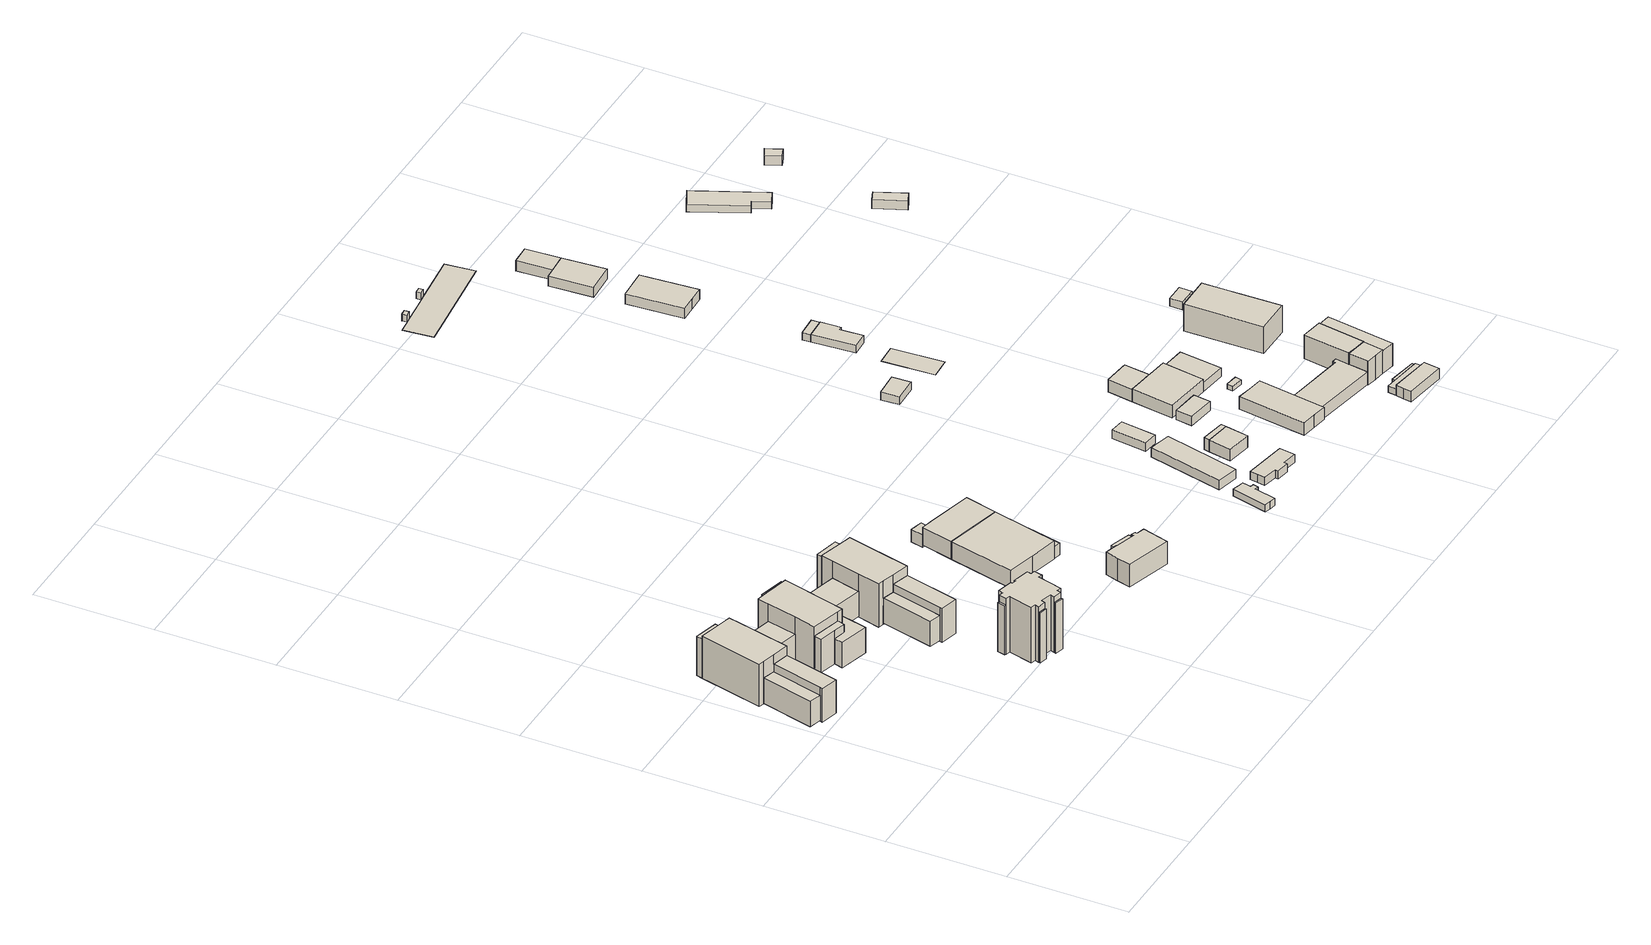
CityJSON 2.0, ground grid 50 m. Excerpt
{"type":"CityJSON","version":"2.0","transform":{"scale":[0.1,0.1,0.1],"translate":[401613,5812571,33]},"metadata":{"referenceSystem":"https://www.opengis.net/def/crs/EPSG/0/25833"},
"CityObjects":{
"building1":{"type":"Building","attributes":{"Gemeindeschluessel":"11000009","function":"31001_2010"},"address":[{"country":"Germany","locality":"Berlin","thoroughfareNumber":"232, 232A, 232B","thoroughfareName":"An der Wuhlheide"}],"children":["building1-1","building1-2","building1-3","building1-4","building1-5","building1-6","building1-7","building1-8","building1-9","building1-10","building1-11","building1-12","building1-13"]},
"building1-1":{"type":"BuildingPart","attributes":{"BezugspunktDach":"2200","measuredHeight":20.91,"storeysAboveGround":4},"parents":["building1"],"geometry":[{"type":"MultiSurface","lod":"1","boundaries":[[[0,1,2,3,4,5,6,7,8]],[[9,10,11,12,13,14,15,16,17]],[[9,17,8,7]],[[18,19,20,21,10,9,7,6]],[[11,10,6,5]],[[22,23,11,5,4]],[[13,12,4,3]],[[14,13,3,2]],[[15,24,25,14,2,1]],[[26,27,1,0]],[[16,15,28,29,30]],[[17,16,0,8]],[[21,20,19,18]],[[12,11,23,22]],[[14,25,24,15]],[[30,29,28,27,26]]]}]},
"building1-2":{"type":"BuildingPart","attributes":{"BezugspunktDach":"2200","measuredHeight":15.22,"storeysAboveGround":4},"parents":["building1"],"geometry":[{"type":"MultiSurface","lod":"1","boundaries":[[[31,25,24,32,33]],[[34,15,14,35,36]],[[34,36,33,32]],[[27,37,32,24]],[[15,34,38,39,28]],[[35,14,25,31]],[[36,35,31,33]],[[28,39,38,37,27]],[[14,15,24,25]]]}]},
"building1-3":{"type":"BuildingPart","attributes":{"BezugspunktDach":"2200","measuredHeight":19.78,"storeysAboveGround":4},"parents":["building1"],"geometry":[{"type":"MultiSurface","lod":"1","boundaries":[[[22,40,41,23]],[[42,43,12,11]],[[42,11,23,41]],[[43,42,41,40]],[[12,43,40,22]],[[44,11,12,45,22,23]]]}]},
"building1-4":{"type":"BuildingPart","attributes":{"BezugspunktDach":"2200","measuredHeight":11.26,"storeysAboveGround":4},"parents":["building1"],"geometry":[{"type":"Solid","lod":"1","boundaries":[[[[37,27,26,46]],[[29,28,39,47]],[[29,47,46,26]],[[47,39,37,46]],[[29,26,27,28]],[[39,28,27,37]]]]}]},
"building1-5":{"type":"BuildingPart","attributes":{"BezugspunktDach":"2200","measuredHeight":11.23,"storeysAboveGround":4},"parents":["building1"],"geometry":[{"type":"MultiSurface","lod":"1","boundaries":[[[48,49,50,51]],[[52,53,54,55]],[[52,55,51,50]],[[55,54,48,51]],[[53,52,50,49,56]],[[54,53,49,48]]]}]},
"building1-6":{"type":"BuildingPart","attributes":{"BezugspunktDach":"2200","measuredHeight":11.31,"storeysAboveGround":4},"parents":["building1"],"geometry":[{"type":"MultiSurface","lod":"1","boundaries":[[[57,58,19,18,59,60,61,62,63,64,65,66]],[[67,68,69,70,71,72,73,21,20,74,75,76]],[[67,76,66,65]],[[67,65,67,68]],[[70,69,70,62]],[[72,71,61,60]],[[73,72,60,59]],[[21,73,59,18]],[[74,20,19,58]],[[75,74,58,57]],[[76,75,57,66]],[[68,67,65,64,77]],[[69,68,64,63]],[[63,62,70,69]],[[71,70,62,61]],[[20,21,18,19]]]}]},
"building1-7":{"type":"BuildingPart","attributes":{"BezugspunktDach":"2200","measuredHeight":10.99,"storeysAboveGround":4},"parents":["building1"],"geometry":[{"type":"Solid","lod":"1","boundaries":[[[[78,79,80,81]],[[82,83,84,85]],[[83,82,80,79]],[[85,84,78,81]],[[82,85,81,80]],[[83,79,78,84]]]]}]},
"building1-8":{"type":"BuildingPart","attributes":{"BezugspunktDach":"2200","measuredHeight":20.5,"storeysAboveGround":4},"parents":["building1"],"geometry":[{"type":"MultiSurface","lod":"1","boundaries":[[[86,87,88,89,90,91,92,93,94]],[[95,96,97,98,99,100,101,102,103]],[[95,103,94,93]],[[104,105,106,107,93,92]],[[97,96,92,91]],[[98,97,91,90]],[[99,98,90,89],[82,85,81,80]],[[100,99,89,88]],[[108,109,100,88,87]],[[102,101,110,53,52,50,49,87,86]],[[103,102,86,94]],[[96,95,107,106,105,104]],[[81,85,82,80]],[[101,100,109,108]],[[49,50,52,53,110]]]}]},
"building1-9":{"type":"BuildingPart","attributes":{"BezugspunktDach":"2200","measuredHeight":14.94,"storeysAboveGround":4},"parents":["building1"],"geometry":[{"type":"MultiSurface","lod":"1","boundaries":[[[111,109,108,112,113]],[[114,101,100,115,116]],[[114,116,113,112]],[[49,48,112,108]],[[101,114,54,53]],[[115,100,109,111]],[[116,115,111,113]],[[53,54,48,49]],[[100,101,117,108,109,118]]]}]},
"building1-10":{"type":"BuildingPart","attributes":{"BezugspunktDach":"2200","measuredHeight":17.59,"storeysAboveGround":4},"parents":["building1"],"geometry":[{"type":"MultiSurface","lod":"1","boundaries":[[[105,119,120,106]],[[121,122,96,95]],[[121,95,106,120]],[[122,121,120,119]],[[96,122,119,105]],[[123,95,96,105,106]]]}]},
"building1-11":{"type":"BuildingPart","attributes":{"BezugspunktDach":"2200","measuredHeight":20.54,"storeysAboveGround":4},"parents":["building1"],"geometry":[{"type":"MultiSurface","lod":"1","boundaries":[[[124,125,126,127,128,129,130,131,132]],[[133,134,135,136,137,71,70,69,138]],[[133,138,132,131]],[[79,78,139,131,130]],[[134,133,84,83]],[[135,134,130,129]],[[136,135,129,128]],[[140,141,128,127]],[[71,137,127,126]],[[70,62,61,71,126,125]],[[63,62,70,125,124]],[[142,143,69,124,132]],[[83,84,139,78,79]],[[144,137,136,141,140]],[[71,61,62,70]],[[69,70,62,63]],[[138,69,143,142]]]}]},
"building1-12":{"type":"BuildingPart","attributes":{"BezugspunktDach":"2200","measuredHeight":14.9,"storeysAboveGround":4},"parents":["building1"],"geometry":[{"type":"MultiSurface","lod":"1","boundaries":[[[145,146,143,142,147]],[[138,69,68,67,148]],[[138,148,147,142]],[[64,63,143,146]],[[67,65,64,149,146,145]],[[148,67,145,147]],[[150,69,138,142,143]],[[68,69,63,64]],[[68,149,64,65,67]]]}]},
"building1-13":{"type":"BuildingPart","attributes":{"BezugspunktDach":"2200","measuredHeight":17.29,"storeysAboveGround":4},"parents":["building1"],"geometry":[{"type":"MultiSurface","lod":"1","boundaries":[[[140,151,152,141]],[[153,154,137,136]],[[153,136,141,152]],[[154,153,152,151]],[[137,154,151,140]],[[136,137,140,141,155]]]}]},
"building2":{"type":"Building","attributes":{"Gemeindeschluessel":"11000009","function":"31001_1010"},"address":[{"country":"Germany","locality":"Berlin","thoroughfareNumber":"234","thoroughfareName":"An der Wuhlheide"}],"children":["building2-1","building2-2","building2-3","building2-4","building2-5"]},
"building2-1":{"type":"BuildingPart","attributes":{"BezugspunktDach":"2200","measuredHeight":27.98,"storeysAboveGround":8},"parents":["building2"],"geometry":[{"type":"MultiSurface","lod":"1","boundaries":[[[156,157,158,159,160,161,162,163,164,165,166,167,168,169,170,171,172,173,174,175,176,177,178,179,180]],[[181,182,183,184,185,186,187,188,189,190,191,192,193,194,195,196,197,198,199,200,201,202,203,204,205]],[[181,205,180,179]],[[182,181,179,178]],[[206,207,178,177]],[[183,182,208,209,210]],[[184,183,177,176]],[[185,184,176,175]],[[186,185,175,174]],[[187,186,174,173]],[[188,187,173,172]],[[189,188,172,171]],[[190,189,171,170]],[[191,190,170,169]],[[192,191,169,168]],[[193,192,168,167]],[[211,212,213,214,194,193,167,166]],[[195,194,166,165]],[[196,195,165,164]],[[197,196,164,163]],[[198,197,163,162]],[[215,216,162,161]],[[200,199,161,160]],[[201,200,160,159]],[[202,201,159,158]],[[203,202,217,218,219,220,158,157]],[[204,203,157,156]],[[205,204,156,180]],[[210,209,208,207,206]],[[214,213,212,211]],[[199,198,216,215]],[[220,219,218,217]]]}]},
"building2-2":{"type":"BuildingPart","attributes":{"BezugspunktDach":"2200","measuredHeight":22.29,"storeysAboveGround":8},"parents":["building2"],"geometry":[{"type":"MultiSurface","lod":"1","boundaries":[[[221,220,219,222]],[[218,217,223,224]],[[218,224,222,219]],[[223,217,220,221]],[[224,223,221,222]],[[217,218,219,220,225]]]}]},
"building2-3":{"type":"BuildingPart","attributes":{"BezugspunktDach":"2200","measuredHeight":22.02,"storeysAboveGround":8},"parents":["building2"],"geometry":[{"type":"Solid","lod":"1","boundaries":[[[[207,206,226,227]],[[228,210,209,229]],[[228,229,227,226]],[[210,228,226,206]],[[229,209,207,227]],[[210,206,207,209]]]]}]},
"building2-4":{"type":"BuildingPart","attributes":{"BezugspunktDach":"2200","measuredHeight":22.43,"storeysAboveGround":8},"parents":["building2"],"geometry":[{"type":"Solid","lod":"1","boundaries":[[[[230,216,215,231]],[[199,198,232,233]],[[199,233,231,215]],[[232,198,216,230]],[[233,232,230,231]],[[198,199,215,216]]]]}]},
"building2-5":{"type":"BuildingPart","attributes":{"BezugspunktDach":"2200","measuredHeight":21.96,"storeysAboveGround":8},"parents":["building2"],"geometry":[{"type":"Solid","lod":"1","boundaries":[[[[234,235,212,211]],[[213,236,237,214]],[[236,213,212,235]],[[237,236,235,234]],[[214,237,234,211]],[[213,214,211,212]]]]}]},
"building3":{"type":"Building","attributes":{"Gemeindeschluessel":"11000009","function":"31001_1010"},"address":[{"country":"Germany","locality":"Berlin","thoroughfareNumber":"238","thoroughfareName":"An der Wuhlheide"}],"children":["building3-1","building3-2"]},
"building3-1":{"type":"BuildingPart","attributes":{"BezugspunktDach":"2200","measuredHeight":11.5,"storeysAboveGround":2},"parents":["building3"],"geometry":[{"type":"MultiSurface","lod":"1","boundaries":[[[238,239,240,241,242,243,244,245,246,247,248,249]],[[250,251,252,253,254,255,256,257,258,259,260,261]],[[250,261,249,248]],[[251,250,248,247]],[[252,251,247,246]],[[262,263,246,245]],[[264,262,245,244]],[[265,264,266,244,243]],[[256,255,243,242]],[[257,256,242,241]],[[258,257,241,240]],[[259,258,240,239]],[[260,259,239,238]],[[261,260,238,249]],[[253,252,263,262]],[[267,254,253,262,264]],[[255,254,266,264,265]]]}]},
"building3-2":{"type":"BuildingPart","attributes":{"BezugspunktDach":"2200","measuredHeight":9.14,"storeysAboveGround":2},"parents":["building3"],"geometry":[{"type":"Solid","lod":"1","boundaries":[[[[264,265,268,269,263,262]],[[252,270,271,255,254,253]],[[270,252,263,269]],[[271,270,269,268]],[[255,271,268,265]],[[252,253,262,263]],[[254,255,265,264]],[[254,264,262,253]]]]}]},
"building4":{"type":"Building","attributes":{"Gemeindeschluessel":"11000009","function":"31001_2054"},"address":[{"country":"Germany","locality":"Berlin","thoroughfareNumber":"236","thoroughfareName":"An der Wuhlheide"}],"children":["building4-1","building4-2"]},
"building4-1":{"type":"BuildingPart","attributes":{"BezugspunktDach":"2200","measuredHeight":9.88,"storeysAboveGround":2},"parents":["building4"],"geometry":[{"type":"MultiSurface","lod":"1","boundaries":[[[272,273,274,275,276]],[[277,278,279,280,281]],[[277,281,276,275]],[[278,277,275,274]],[[279,278,274,273]],[[280,279,273,272]],[[282,283,276,281]],[[280,272,283,282]]]}]},
"building4-2":{"type":"BuildingPart","attributes":{"BezugspunktDach":"2200","measuredHeight":9.88,"storeysAboveGround":2},"parents":["building4"],"geometry":[{"type":"MultiSurface","lod":"1","boundaries":[[[284,285,286,272,283,276,287]],[[281,282,280,288,289,290,291]],[[281,291,287,276]],[[281,276,281,282]],[[280,282,283,282,280,272]],[[288,280,272,286]],[[289,288,286,285]],[[290,289,285,284]],[[291,290,284,287]],[[282,281,276,283]]]}]},
"building5":{"type":"Building","attributes":{"Gemeindeschluessel":"11000009","BezugspunktDach":"2200","function":"51009_1610","measuredHeight":6.09,"storeysAboveGround":0},"address":[{"country":"Germany","locality":"Berlin"}],"geometry":[{"type":"Solid","lod":"1","boundaries":[[[[292,293,294,295,296]],[[297,298,299,300,301]],[[297,301,296,295]],[[298,297,295,294]],[[299,298,294,293]],[[300,299,293,292]],[[301,300,292,296]]]]}]},
"building6":{"type":"Building","attributes":{"Gemeindeschluessel":"11000009","BezugspunktDach":"2200","function":"51009_1610","measuredHeight":6.55,"storeysAboveGround":0},"address":[{"country":"Germany","locality":"Berlin"}],"geometry":[{"type":"Solid","lod":"1","boundaries":[[[[302,303,304,305,306]],[[307,308,309,310,311]],[[307,311,306,305]],[[308,307,305,304]],[[309,308,304,303]],[[310,309,303,302]],[[311,310,302,306]]]]}]},
"building7":{"type":"Building","attributes":{"Gemeindeschluessel":"11000009","BezugspunktDach":"2200","function":"31001_1010","measuredHeight":3.67,"storeysAboveGround":1},"address":[{"country":"Germany","locality":"Berlin","thoroughfareNumber":"244 (4)","thoroughfareName":"An der Wuhlheide"}],"geometry":[{"type":"Solid","lod":"1","boundaries":[[[[312,313,314,315,316,317,318,319,320,321]],[[322,323,324,325,326,327,328,329,330,331]],[[322,331,321,320]],[[323,322,320,319]],[[324,323,319,318]],[[325,324,318,317]],[[326,325,317,316]],[[327,326,316,315]],[[328,327,315,314]],[[329,328,314,313]],[[330,329,313,312]],[[331,330,312,321]]]]}]},
"building8":{"type":"Building","attributes":{"Gemeindeschluessel":"11000009","BezugspunktDach":"2200","function":"31001_1010","measuredHeight":4.65,"storeysAboveGround":1},"address":[{"country":"Germany","locality":"Berlin","thoroughfareNumber":"244 (3)","thoroughfareName":"An der Wuhlheide"}],"geometry":[{"type":"Solid","lod":"1","boundaries":[[[[332,333,334,335,336]],[[337,338,339,340,341]],[[337,341,336,335]],[[338,337,335,334]],[[339,338,334,333]],[[340,339,333,332]],[[341,340,332,336]]]]}]},
"building9":{"type":"Building","attributes":{"Gemeindeschluessel":"11000009","BezugspunktDach":"2200","function":"31001_1010","measuredHeight":4.01,"storeysAboveGround":1},"address":[{"country":"Germany","locality":"Berlin","thoroughfareNumber":"244 (5)","thoroughfareName":"An der Wuhlheide"}],"geometry":[{"type":"Solid","lod":"1","boundaries":[[[[342,343,344,345,346,347,348,349,350,351]],[[352,353,354,355,356,357,358,359,360,361]],[[352,361,351,350]],[[353,352,350,349]],[[354,353,349,348]],[[355,354,348,347]],[[356,355,347,346]],[[357,356,346,345]],[[358,357,345,344]],[[359,358,344,343]],[[360,359,343,342]],[[361,360,342,351]]]]}]},
"building10":{"type":"Building","attributes":{"Gemeindeschluessel":"11000009","BezugspunktDach":"2200","function":"31001_2000","measuredHeight":3.85,"storeysAboveGround":1},"address":[{"country":"Germany","locality":"Berlin","thoroughfareNumber":"242 (3)","thoroughfareName":"An der Wuhlheide"}],"geometry":[{"type":"Solid","lod":"1","boundaries":[[[[362,363,364,365]],[[366,367,368,369]],[[366,369,365,364]],[[367,366,364,363]],[[368,367,363,362]],[[369,368,362,365]]]]}]},
"building11":{"type":"Building","attributes":{"Gemeindeschluessel":"11000009","BezugspunktDach":"2200","function":"31001_2000","measuredHeight":6.36,"storeysAboveGround":1},"address":[{"country":"Germany","locality":"Berlin","thoroughfareNumber":"244 (6)","thoroughfareName":"An der Wuhlheide"}],"geometry":[{"type":"Solid","lod":"1","boundaries":[[[[370,371,372,373,374]],[[375,376,377,378,379]],[[375,379,374,373]],[[376,375,373,372]],[[377,376,372,371]],[[378,377,371,370]],[[379,378,370,374]]]]}]},
"building12":{"type":"Building","attributes":{"Gemeindeschluessel":"11000009","BezugspunktDach":"2200","function":"51009_1610","measuredHeight":6.41,"storeysAboveGround":0},"address":[{"country":"Germany","locality":"Berlin"}],"geometry":[{"type":"Solid","lod":"1","boundaries":[[[[371,380,381,382,373]],[[383,384,385,377,375]],[[383,375,373,382]],[[384,383,382,381]],[[385,384,381,380]],[[377,385,380,371]],[[375,377,371,373]]]]}]},
"building13":{"type":"Building","attributes":{"Gemeindeschluessel":"11000009","BezugspunktDach":"2200","function":"31001_2000","measuredHeight":3.4,"storeysAboveGround":1},"address":[{"country":"Germany","locality":"Berlin","thoroughfareNumber":"241 (2)","thoroughfareName":"An der Wuhlheide"}],"geometry":[{"type":"Solid","lod":"1","boundaries":[[[[386,387,388,389]],[[390,391,392,393]],[[390,393,389,388]],[[391,390,388,387]],[[392,391,387,386]],[[393,392,386,389]]]]}]},
"building14":{"type":"Building","attributes":{"Gemeindeschluessel":"11000009","BezugspunktDach":"2200","function":"31001_2130","measuredHeight":4.08,"storeysAboveGround":1},"address":[{"country":"Germany","locality":"Berlin","thoroughfareNumber":"242 (1)","thoroughfareName":"An der Wuhlheide"}],"geometry":[{"type":"Solid","lod":"1","boundaries":[[[[394,395,396,397]],[[398,399,400,401]],[[398,401,397,396]],[[399,398,396,395]],[[400,399,395,394]],[[401,400,394,397]]]]}]},
"building15":{"type":"Building","attributes":{"Gemeindeschluessel":"11000009","BezugspunktDach":"2200","function":"31001_1010","measuredHeight":6.25,"storeysAboveGround":2},"address":[{"country":"Germany","locality":"Berlin","thoroughfareNumber":"244","thoroughfareName":"An der Wuhlheide"}],"geometry":[{"type":"Solid","lod":"1","boundaries":[[[[402,403,404,405,406,407]],[[408,409,410,411,412,413]],[[408,413,407,406]],[[409,408,406,405]],[[410,409,405,404]],[[411,410,404,403]],[[412,411,403,402]],[[413,412,402,407]]]]}]},
"building16":{"type":"Building","attributes":{"Gemeindeschluessel":"11000009","BezugspunktDach":"2200","function":"51009_1610","measuredHeight":3,"storeysAboveGround":0},"address":[{"country":"Germany","locality":"Berlin"}],"geometry":[{"type":"Solid","lod":"1","boundaries":[[[[414,415,416,417]],[[418,419,420,421]],[[418,421,417,416]],[[419,418,416,415]],[[420,419,415,414]],[[421,420,414,417]]]]}]},
"building17":{"type":"Building","attributes":{"Gemeindeschluessel":"11000009","function":"51009_1610"},"address":[{"country":"Germany","locality":"Berlin"}],"children":["building17-1","building17-2"]},
"building17-1":{"type":"BuildingPart","attributes":{"BezugspunktDach":"2200","measuredHeight":5.63,"storeysAboveGround":0},"parents":["building17"],"geometry":[{"type":"MultiSurface","lod":"1","boundaries":[[[422,423,424,425]],[[426,427,428,429]],[[426,429,425,424]],[[427,426,424,423],[430,431,432,433,434,435,436,426]],[[428,427,423,422]],[[429,428,422,425]],[[433,432,431,434]],[[431,430,435,434]],[[430,426,436,435,437]]]}]},
"building17-2":{"type":"BuildingPart","attributes":{"BezugspunktDach":"2200","measuredHeight":5.79,"storeysAboveGround":0},"parents":["building17"],"geometry":[{"type":"Solid","lod":"1","boundaries":[[[[435,434,433,438,439,440,441,436]],[[442,443,444,445,432,431,430,426]],[[442,426,436,441]],[[443,442,441,440]],[[444,443,440,439]],[[445,444,439,438]],[[432,445,438,433]],[[431,432,433,434]],[[430,431,434,435]],[[426,430,435,436]]]]}]},
"building18":{"type":"Building","attributes":{"Gemeindeschluessel":"11000009","BezugspunktDach":"2200","function":"31001_2000","measuredHeight":0.04,"storeysAboveGround":1},"address":[{"country":"Germany","locality":"Berlin","thoroughfareNumber":"241","thoroughfareName":"An der Wuhlheide"}],"geometry":[{"type":"Solid","lod":"1","boundaries":[[[[446,447,448,449]],[[450,451,452,453]],[[450,453,449,448]],[[451,450,448,447]],[[452,451,447,446]],[[453,452,446,449]]]]}]},
"building19":{"type":"Building","attributes":{"Gemeindeschluessel":"11000009","BezugspunktDach":"2200","function":"31001_2463","measuredHeight":2.23,"storeysAboveGround":1},"address":[{"country":"Germany","locality":"Berlin","thoroughfareNumber":"242 (2)","thoroughfareName":"An der Wuhlheide"}],"geometry":[{"type":"Solid","lod":"1","boundaries":[[[[454,455,456,457]],[[458,459,460,461]],[[458,461,457,456]],[[459,458,456,455]],[[460,459,455,454]],[[461,460,454,457]]]]}]},
"building20":{"type":"Building","attributes":{"Gemeindeschluessel":"11000009","BezugspunktDach":"2200","function":"31001_2000","measuredHeight":6.51,"storeysAboveGround":1},"address":[{"country":"Germany","locality":"Berlin","thoroughfareNumber":"244 (1)","thoroughfareName":"An der Wuhlheide"}],"geometry":[{"type":"Solid","lod":"1","boundaries":[[[[462,463,464,465,466,467,468,469,470]],[[471,472,473,474,475,476,477,478,479]],[[471,479,470,469]],[[472,471,469,468]],[[473,472,468,467]],[[474,473,467,466]],[[475,474,466,465]],[[476,475,465,464]],[[477,476,464,463]],[[478,477,463,462]],[[479,478,462,470]]]]}]},
"building21":{"type":"Building","attributes":{"Gemeindeschluessel":"11000009","BezugspunktDach":"2200","function":"31001_2000","measuredHeight":3.34,"storeysAboveGround":1},"address":[{"country":"Germany","locality":"Berlin","thoroughfareNumber":"241 (1)","thoroughfareName":"An der Wuhlheide"}],"geometry":[{"type":"Solid","lod":"1","boundaries":[[[[480,481,482,483,484,485]],[[486,487,488,489,490,491]],[[486,491,485,484]],[[487,486,484,483]],[[488,487,483,482]],[[489,488,482,481]],[[490,489,481,480]],[[491,490,480,485]]]]}]},
"building22":{"type":"Building","attributes":{"Gemeindeschluessel":"11000009","BezugspunktDach":"2200","function":"31001_2000","measuredHeight":0.212,"storeysAboveGround":1},"address":[{"country":"Germany","locality":"Berlin","thoroughfareNumber":"241 (3)","thoroughfareName":"An der Wuhlheide"}],"geometry":[{"type":"Solid","lod":"1","boundaries":[[[[492,493,494,495,496,497,498,499,500]],[[501,502,503,504,505,506,507,508,509]],[[501,509,500,499]],[[502,501,499,498]],[[503,502,498,497]],[[504,503,497,496]],[[505,504,496,495]],[[506,505,495,494]],[[507,506,494,493]],[[508,507,493,492]],[[509,508,492,500]]]]}]},
"building23":{"type":"Building","attributes":{"Gemeindeschluessel":"11000009","BezugspunktDach":"2200","function":"51009_1610","measuredHeight":3,"storeysAboveGround":0},"address":[{"country":"Germany","locality":"Berlin"}],"geometry":[{"type":"Solid","lod":"1","boundaries":[[[[510,511,512,513]],[[514,515,516,517]],[[514,517,513,512]],[[515,514,512,511]],[[516,515,511,510]],[[517,516,510,513]]]]}]},
"building24":{"type":"Building","attributes":{"Gemeindeschluessel":"11000009","BezugspunktDach":"2200","function":"31001_2130","measuredHeight":3.98,"storeysAboveGround":1},"address":[{"country":"Germany","locality":"Berlin","thoroughfareNumber":"242","thoroughfareName":"An der Wuhlheide"}],"geometry":[{"type":"Solid","lod":"1","boundaries":[[[[518,519,520,521]],[[522,523,524,525]],[[522,525,521,520]],[[523,522,520,519]],[[524,523,519,518]],[[525,524,518,521]]]]}]},
"building25":{"type":"Building","attributes":{"Gemeindeschluessel":"11000009","BezugspunktDach":"2200","function":"51009_1610","measuredHeight":3.29,"storeysAboveGround":0},"address":[{"country":"Germany","locality":"Berlin"}],"geometry":[{"type":"Solid","lod":"1","boundaries":[[[[526,527,528,529]],[[530,486,491,531]],[[530,531,529,528]],[[486,530,528,527]],[[491,486,527,526]],[[531,491,526,529]]]]}]},
"building26":{"type":"Building","attributes":{"Gemeindeschluessel":"11000009","BezugspunktDach":"2200","function":"31001_2000","measuredHeight":5.13,"storeysAboveGround":1},"address":[{"country":"Germany","locality":"Berlin","thoroughfareNumber":"244 (8)","thoroughfareName":"An der Wuhlheide"}],"geometry":[{"type":"Solid","lod":"1","boundaries":[[[[532,533,534,535,536,537]],[[538,539,540,541,542,543]],[[538,543,537,536]],[[539,538,536,535]],[[540,539,535,534]],[[541,540,534,533]],[[542,541,533,532]],[[543,542,532,537]]]]}]},
"building27":{"type":"Building","attributes":{"Gemeindeschluessel":"11000009","BezugspunktDach":"2200","function":"31001_2000","measuredHeight":3.45,"storeysAboveGround":1},"address":[{"country":"Germany","locality":"Berlin","thoroughfareNumber":"244 (7)","thoroughfareName":"An der Wuhlheide"}],"geometry":[{"type":"Solid","lod":"1","boundaries":[[[[544,545,546,547,548]],[[549,550,551,552,553]],[[549,553,548,547]],[[550,549,547,546]],[[551,550,546,545]],[[552,551,545,544]],[[553,552,544,548]]]]}]},
"building28":{"type":"Building","attributes":{"Gemeindeschluessel":"11000009","BezugspunktDach":"2200","function":"31001_2000","measuredHeight":5.33,"storeysAboveGround":1},"address":[{"country":"Germany","locality":"Berlin","thoroughfareNumber":"241 (7)","thoroughfareName":"An der Wuhlheide"}],"geometry":[{"type":"Solid","lod":"1","boundaries":[[[[554,555,556,557,558]],[[559,560,561,562,563]],[[559,563,558,557]],[[560,559,557,556]],[[561,560,556,555]],[[562,561,555,554]],[[563,562,554,558]]]]}]},
"building29":{"type":"Building","attributes":{"Gemeindeschluessel":"11000009","BezugspunktDach":"2200","function":"51009_1610","measuredHeight":2.15,"storeysAboveGround":0},"address":[{"country":"Germany","locality":"Berlin"}],"geometry":[{"type":"Solid","lod":"1","boundaries":[[[[564,565,566,567]],[[568,569,570,571]],[[568,571,567,566]],[[569,568,566,565]],[[570,569,565,564]],[[571,570,564,567]]]]}]},
"building30":{"type":"Building","attributes":{"Gemeindeschluessel":"11000009","function":"31001_2000"},"address":[{"country":"Germany","locality":"Berlin","thoroughfareNumber":"244 (2)","thoroughfareName":"An der Wuhlheide"}],"children":["building30-1","building30-2","building30-3"]},
"building30-1":{"type":"BuildingPart","attributes":{"BezugspunktDach":"2200","measuredHeight":10.93,"storeysAboveGround":2},"parents":["building30"],"geometry":[{"type":"MultiSurface","lod":"1","boundaries":[[[572,573,574,575,576]],[[577,578,579,580,581]],[[579,578,574,573]],[[580,579,573,572]],[[581,580,572,576]],[[581,576,575,577]],[[577,582,575,574,578]]]}]},
"building30-2":{"type":"BuildingPart","attributes":{"BezugspunktDach":"2200","measuredHeight":11.25,"storeysAboveGround":2},"parents":["building30"],"geometry":[{"type":"MultiSurface","lod":"1","boundaries":[[[583,584,585,586,587,588]],[[589,590,578,577,591,476]],[[589,476,588,587]],[[590,589,587,586]],[[578,590,586,585]],[[575,574,585,584]],[[592,593,584,583]],[[476,591,594,591,476,595,592,583,588]],[[577,578,574,575]],[[591,577,593,592]],[[592,595,476,591,594]]]}]},
"building30-3":{"type":"BuildingPart","attributes":{"BezugspunktDach":"2200","measuredHeight":11.16,"storeysAboveGround":2},"parents":["building30"],"geometry":[{"type":"MultiSurface","lod":"1","boundaries":[[[596,597,593,592,595,598,599]],[[478,476,591,577,581,600,601]],[[478,601,599,598]],[[476,478,598,595]],[[576,575,577,593,597]],[[600,581,597,596]],[[601,600,596,599]],[[591,476,595,592]],[[591,594,592,593,577]],[[581,577,575,576]]]}]},
"building31":{"type":"Building","attributes":{"Gemeindeschluessel":"11000009","BezugspunktDach":"2200","function":"31001_2000","measuredHeight":4.48,"storeysAboveGround":1},"address":[{"country":"Germany","locality":"Berlin","thoroughfareNumber":"241 (6)","thoroughfareName":"An der Wuhlheide"}],"geometry":[{"type":"Solid","lod":"1","boundaries":[[[[602,603,604,605,606]],[[607,608,609,610,611]],[[607,611,606,605]],[[608,607,605,604]],[[609,608,604,603]],[[610,609,603,602]],[[611,610,602,606]]]]}]},
"building32":{"type":"Building","attributes":{"Gemeindeschluessel":"11000009","BezugspunktDach":"2200","function":"51009_1610","measuredHeight":4.54,"storeysAboveGround":0},"address":[{"country":"Germany","locality":"Berlin"}],"geometry":[{"type":"Solid","lod":"1","boundaries":[[[[605,604,612,613]],[[614,615,616,617]],[[614,617,613,612]],[[615,614,612,604]],[[616,615,604,605]],[[617,616,605,613]]]]}]},
"building33":{"type":"Building","attributes":{"Gemeindeschluessel":"11000009","function":"31001_2000"},"address":[{"country":"Germany","locality":"Berlin","thoroughfareNumber":"244 (10)","thoroughfareName":"An der Wuhlheide"}],"children":["building33-1","building33-2"]},
"building33-1":{"type":"BuildingPart","attributes":{"BezugspunktDach":"2200","measuredHeight":12,"storeysAboveGround":4},"parents":["building33"],"geometry":[{"type":"MultiSurface","lod":"1","boundaries":[[[618,619,620,621,622,623]],[[624,625,626,627,628,629]],[[624,629,623,622]],[[625,624,622,621]],[[630,631,621,620]],[[626,625,632,633]],[[627,626,620,619]],[[628,627,619,618]],[[629,628,618,623]],[[633,632,631,630]]]}]},
"building33-2":{"type":"BuildingPart","attributes":{"BezugspunktDach":"2200","measuredHeight":4.79,"storeysAboveGround":4},"parents":["building33"],"geometry":[{"type":"Solid","lod":"1","boundaries":[[[[630,634,635,631]],[[636,637,633,632]],[[636,632,631,635]],[[637,636,635,634]],[[633,637,634,630]],[[632,633,630,631]]]]}]},
"building34":{"type":"Building","attributes":{"Gemeindeschluessel":"11000009","BezugspunktDach":"2200","function":"31001_2520","measuredHeight":3.53,"storeysAboveGround":1},"address":[{"country":"Germany","locality":"Berlin","thoroughfareNumber":"244 (9)","thoroughfareName":"An der Wuhlheide"}],"geometry":[{"type":"Solid","lod":"1","boundaries":[[[[638,639,640,641]],[[642,643,644,645]],[[642,645,641,640]],[[643,642,640,639]],[[644,643,639,638]],[[645,644,638,641]]]]}]},
"building35":{"type":"Building","attributes":{"Gemeindeschluessel":"11000009","BezugspunktDach":"2200","function":"31001_2000","measuredHeight":3.13,"storeysAboveGround":1},"address":[{"country":"Germany","locality":"Berlin","thoroughfareNumber":"243 (2)","thoroughfareName":"An der Wuhlheide"}],"geometry":[{"type":"Solid","lod":"1","boundaries":[[[[646,647,648,649,650,651]],[[652,653,654,655,656,657]],[[652,657,651,650]],[[653,652,650,649]],[[654,653,649,648]],[[655,654,648,647]],[[656,655,647,646]],[[657,656,646,651]]]]}]},
"building36":{"type":"Building","attributes":{"Gemeindeschluessel":"11000009","BezugspunktDach":"2200","function":"31001_2000","measuredHeight":3.94,"storeysAboveGround":1},"address":[{"country":"Germany","locality":"Berlin","thoroughfareNumber":"243","thoroughfareName":"An der Wuhlheide"}],"geometry":[{"type":"Solid","lod":"1","boundaries":[[[[658,659,660,661]],[[662,663,664,665]],[[662,665,661,660]],[[663,662,660,659]],[[664,663,659,658]],[[665,664,658,661]]]]}]},
"building37":{"type":"Building","attributes":{"Gemeindeschluessel":"11000009","BezugspunktDach":"2200","function":"31001_2000","measuredHeight":4.29,"storeysAboveGround":1},"address":[{"country":"Germany","locality":"Berlin","thoroughfareNumber":"243 (3)","thoroughfareName":"An der Wuhlheide"}],"geometry":[{"type":"Solid","lod":"1","boundaries":[[[[666,667,668,669]],[[670,671,672,673]],[[670,673,669,668]],[[671,670,668,667]],[[672,671,667,666]],[[673,672,666,669]]]]}]}
},
"vertices":[
[715,1118,218],[767,1103,218],[839,1082,218],[906,1352,218],[859,1365,218],[760,1393,218],[747,1342,218],[715,1218,218],[690,1125,218],[715,1218,24],[747,1342,24],[760,1393,24],[859,1365,24],[906,1352,24],[839,1082,24],[767,1103,24],[715,1118,24],[690,1125,24],[747,1342,140],[715,1218,140],[715,1218,27],[747,1342,27],[859,1365,213],[760,1393,213],[767,1103,177],[839,1082,177],[715,1118,141],[767,1103,141],[767,1103,29],[715,1118,29],[715,1118,109],
[781,853,177],[711,883,177],[708,873,177],[711,883,24],[781,853,24],[708,873,24],[711,883,141],[711,883,113],[711,883,29],
[865,1391,213],[765,1414,213],[765,1414,24],[865,1391,24],[760,1393,169],[859,1365,119],
[660,897,141],[660,897,29],
[58,1047,142],[115,1267,142],[62,1281,142],[5,1062,142],[62,1281,29],[115,1267,29],[58,1047,29],[5,1062,29],[115,1267,90],
[520,1093,140],[561,1258,140],[593,1382,140],[604,1428,140],[561,1441,140],[491,1175,140],[467,1181,140],[458,1150,140],[406,1162,140],[396,1126,140],[406,1162,27],[458,1150,27],[467,1181,27],[491,1175,27],[561,1441,27],[604,1428,27],[593,1382,27],[561,1258,27],[520,1093,27],[396,1126,27],[458,1150,121],
[367,1305,139],[397,1430,139],[241,1469,139],[211,1345,139],[241,1469,29],[397,1430,29],[367,1305,29],[211,1345,29],
[62,1281,217],[115,1267,217],[187,1249,217],[211,1345,217],[241,1469,217],[252,1518,217],[205,1530,217],[106,1555,217],[39,1287,217],[106,1555,27],[205,1530,27],[252,1518,27],[241,1469,27],[211,1345,27],[187,1249,27],[115,1267,27],[62,1281,27],[39,1287,27],[205,1530,71],[205,1530,203],[106,1555,203],[106,1555,67],[115,1267,176],[187,1249,176],[115,1267,86],
[128,1017,176],[58,1047,176],[54,1036,176],[58,1047,27],[128,1017,27],[54,1036,27],[115,1267,68],[187,1249,122],
[212,1555,203],[113,1581,203],[113,1581,27],[212,1555,27],[106,1555,170],
[467,1181,216],[491,1175,216],[561,1441,216],[561,1443,216],[457,1468,216],[411,1478,216],[397,1430,216],[367,1305,216],[343,1214,216],[367,1305,27],[397,1430,27],[411,1478,27],[457,1468,27],[561,1443,27],[343,1214,27],[367,1305,84],[561,1443,200],[457,1468,200],[343,1214,176],[467,1181,176],[561,1443,158],
[406,1162,176],[458,1150,176],[335,1181,176],[335,1181,27],[458,1150,64],[467,1181,122],
[566,1462,200],[462,1489,200],[462,1489,27],[566,1462,27],[457,1468,166],
[752,513,279],[747,497,279],[782,488,279],[787,504,279],[835,491,279],[830,474,279],[865,465,279],[870,482,279],[889,477,279],[916,581,279],[933,576,279],[941,612,279],[923,616,279],[928,634,279],[858,652,279],[857,646,279],[849,648,279],[837,651,279],[839,657,279],[773,674,279],[768,654,279],[750,659,279],[741,626,279],[759,621,279],[732,519,279],[759,621,29],[741,626,29],[750,659,29],[768,654,29],[773,674,29],[839,657,29],[837,651,29],[849,648,29],[857,646,29],[858,652,29],[928,634,29],[923,616,29],[941,612,29],[933,576,29],[916,581,29],[889,477,29],[870,482,29],[865,465,29],[830,474,29],[835,491,29],[787,504,29],[782,488,29],[747,497,29],[752,513,29],[732,519,29],[750,659,250],[741,626,250],[741,626,195],[741,626,30],[750,659,30],[933,576,250],[941,612,250],[941,612,30],[933,576,30],[830,474,254],[865,465,254],[782,488,30],[747,497,30],[747,497,253],[782,488,253],
[780,481,253],[745,489,253],[780,481,30],[745,489,30],[782,488,92],
[741,661,250],[733,628,250],[741,661,30],[733,628,30],
[863,456,254],[828,467,254],[863,456,29],[828,467,29],
[940,575,250],[948,610,250],[948,610,30],[940,575,30],
[1526,360,124],[1542,416,124],[1558,472,124],[1523,483,124],[1526,492,124],[1508,498,124],[1506,488,124],[1419,514,124],[1419,515,124],[1365,530,124],[1349,474,124],[1333,417,124],[1349,474,23],[1365,530,23],[1419,515,23],[1419,514,23],[1506,488,23],[1508,498,23],[1526,492,23],[1523,483,23],[1558,472,23],[1542,416,23],[1526,360,23],[1333,417,23],[1419,514,114],[1419,515,114],[1506,488,114],[1508,498,114],[1506,488,71],[1506,488,81],
[1512,512,114],[1425,540,114],[1425,540,23],[1512,512,23],
[1442,1024,100],[1476,1159,100],[1289,1205,100],[1235,1218,100],[1202,1083,100],[1235,1218,20],[1289,1205,20],[1476,1159,20],[1442,1024,20],[1202,1083,20],[1322,1053,20],[1322,1053,100],
[1254,776,100],[1374,747,100],[1410,894,100],[1134,806,100],[1410,894,20],[1374,747,20],[1254,776,20],[1134,806,20],
[1289,1205,65],[1302,1258,65],[1275,1264,65],[1248,1271,65],[1235,1218,65],[1248,1271,9],[1275,1264,9],[1302,1258,9],[1289,1205,9],[1235,1218,9],
[1403,740,74],[1421,813,74],[1439,887,74],[1410,894,74],[1374,747,74],[1410,894,22],[1439,887,22],[1421,813,22],[1403,740,22],[1374,747,22],
[2011,181,54],[2037,175,54],[2059,266,54],[2075,263,54],[2080,285,54],[2065,289,54],[2073,325,54],[2048,331,54],[2023,338,54],[1986,188,54],[2023,338,22],[2048,331,22],[2073,325,22],[2065,289,22],[2080,285,22],[2075,263,22],[2059,266,22],[2037,175,22],[2011,181,22],[1986,188,22],
[2130,382,61],[2206,698,61],[2160,710,61],[2114,721,61],[2038,404,61],[2114,721,19],[2160,710,19],[2206,698,19],[2130,382,19],[2038,404,19],
[2197,254,57],[2194,241,57],[2250,231,57],[2253,245,57],[2316,234,57],[2322,267,57],[2327,300,57],[2146,331,57],[2141,298,57],[2135,265,57],[2141,298,21],[2146,331,21],[2327,300,21],[2322,267,21],[2316,234,21],[2253,245,21],[2250,231,21],[2194,241,21],[2197,254,21],[2135,265,21],
[2189,743,63],[2209,891,63],[2147,899,63],[2128,751,63],[2147,899,24],[2209,891,24],[2189,743,24],[2128,751,24],
[2323,431,74],[2340,528,74],[2288,536,74],[2236,544,74],[2218,449,74],[2236,544,21],[2288,536,21],[2340,528,21],[2323,431,21],[2218,449,21],
[2345,550,74],[2293,559,74],[2241,568,74],[2241,568,21],[2293,559,21],[2345,550,21],
[1990,1691,59],[2093,1696,59],[2089,1775,59],[1985,1768,59],[2089,1775,24],[2093,1696,24],[1990,1691,24],[1985,1768,24],
[2469,658,64],[2478,729,64],[2362,744,64],[2352,675,64],[2362,744,23],[2478,729,23],[2469,658,23],[2352,675,23],
[2548,270,76],[2609,260,76],[2653,547,76],[2591,557,76],[2529,568,76],[2487,281,76],[2529,568,20],[2591,557,20],[2653,547,20],[2609,260,20],[2548,270,20],[2487,281,20],
[1646,3541,56],[1670,3544,56],[1668,3564,56],[1644,3561,56],[1668,3564,26],[1670,3544,26],[1646,3541,26],[1644,3561,26],
[2563,734,80],[2590,912,80],[2391,938,80],[2363,761,80],[2391,938,23],[2590,912,23],[2563,734,23],[2363,761,23],[2401,937,23],[2447,931,23],[2502,924,23],[2502,924,79],[2447,931,79],[2401,937,79],[2391,938,79],[2401,937,51],
[2517,1033,79],[2508,1034,79],[2463,1039,79],[2408,1045,79],[2408,1045,23],[2463,1039,23],[2508,1034,23],[2517,1033,23],
[2221,1659,23],[2309,1665,23],[2297,1883,23],[2208,1877,23],[2297,1883,22],[2309,1665,22],[2221,1659,22],[2208,1877,22],
[2669,631,44],[2674,657,44],[2622,665,44],[2618,640,44],[2622,665,22],[2674,657,22],[2669,631,22],[2618,640,22],
[2883,220,74],[2893,284,74],[2896,303,74],[2905,361,74],[2886,364,74],[2884,352,74],[2629,394,74],[2620,331,74],[2610,268,74],[2620,331,17],[2629,394,17],[2884,352,17],[2886,364,17],[2905,361,17],[2896,303,17],[2893,284,17],[2883,220,17],[2610,268,17],
[2212,1982,57],[2282,1986,57],[2276,2081,57],[2292,2083,57],[2287,2167,57],[2200,2162,57],[2287,2167,23],[2292,2083,23],[2276,2081,23],[2282,1986,23],[2212,1982,23],[2200,2162,23],
[1609,3411,24],[1666,3417,24],[2052,3462,24],[2038,3586,24],[1819,3561,24],[1794,3558,24],[1670,3544,24],[1646,3541,24],[1595,3535,24],[1646,3541,22],[1670,3544,22],[1794,3558,22],[1819,3561,22],[2038,3586,22],[2052,3462,22],[1666,3417,22],[1609,3411,22],[1595,3535,22],
[1794,3558,57],[1819,3561,57],[1817,3580,57],[1792,3577,57],[1817,3580,27],[1819,3561,27],[1794,3558,27],[1792,3577,27],
[2679,718,63],[2702,897,63],[2590,912,63],[2563,734,63],[2590,912,24],[2702,897,24],[2679,718,24],[2563,734,24],
[2200,2162,56],[2287,2167,56],[2284,2202,56],[2199,2197,56],[2284,2202,23],[2199,2197,23],
[3033,0,65],[3037,34,65],[3042,68,65],[2868,94,65],[2862,60,65],[2857,27,65],[2862,60,17],[2868,94,17],[3042,68,17],[3037,34,17],[3033,0,17],[2857,27,17],
[3042,68,47],[3046,105,47],[2923,123,47],[2873,130,47],[2868,94,47],[2873,130,18],[2923,123,18],[3046,105,18],[3042,68,18],[2868,94,18],
[2128,2643,67],[2194,2646,67],[2260,2649,67],[2243,2889,67],[2113,2881,67],[2243,2889,22],[2260,2649,22],[2194,2646,22],[2128,2643,22],[2113,2881,22],
[3046,105,40],[3049,120,40],[2926,140,40],[2923,123,40],[2926,140,19],[3049,120,19],[3046,105,19],[2923,123,19],
[3032,192,118],[3076,478,118],[3018,487,118],[2986,288,118],[2972,202,118],[2986,288,17],[3018,487,17],[3076,478,17],[3032,192,17],[2972,202,17],[2986,288,82],
[2941,296,124],[2986,288,124],[3018,487,124],[2972,494,124],[2927,502,124],[2896,303,124],[2927,502,17],[2972,494,17],[2941,296,17],[2941,296,123],[2986,288,123],[2941,296,97],[2896,303,123],
[2927,209,123],[2972,202,123],[2883,220,123],[2882,216,123],[2927,209,17],[2882,216,17],
[2098,3001,68],[2223,3009,68],[2210,3192,68],[2128,3186,68],[2087,3183,68],[2128,3186,23],[2210,3192,23],[2223,3009,23],[2098,3001,23],[2087,3183,23],
[2202,3338,68],[2121,3333,68],[2202,3338,22],[2210,3192,22],[2128,3186,22],[2121,3333,22],
[2884,646,141],[3035,647,141],[3032,822,141],[3032,883,141],[3030,975,141],[2881,973,141],[3030,975,21],[3032,883,21],[3032,822,21],[3035,647,21],[2884,646,21],[2881,973,21],[3032,822,71],[3032,883,71],[3032,883,23],[3032,822,23],
[3074,822,71],[3073,883,71],[3073,883,23],[3074,822,23],
[2994,1035,60],[3071,1034,60],[3071,1088,60],[2993,1088,60],[3071,1088,25],[3071,1034,25],[2994,1035,25],[2993,1088,25],
[2836,2727,55],[2862,2739,55],[2893,2671,55],[2947,2695,55],[2816,2981,55],[2736,2942,55],[2816,2981,23],[2947,2695,23],[2893,2671,23],[2862,2739,23],[2836,2727,23],[2736,2942,23],
[3048,2189,113],[3095,2209,113],[3041,2331,113],[2997,2312,113],[3041,2331,73],[3095,2209,73],[3048,2189,73],[2997,2312,73],
[3159,2761,65],[3199,2777,65],[3170,2840,65],[3132,2822,65],[3170,2840,22],[3199,2777,22],[3159,2761,22],[3132,2822,22]
]}
